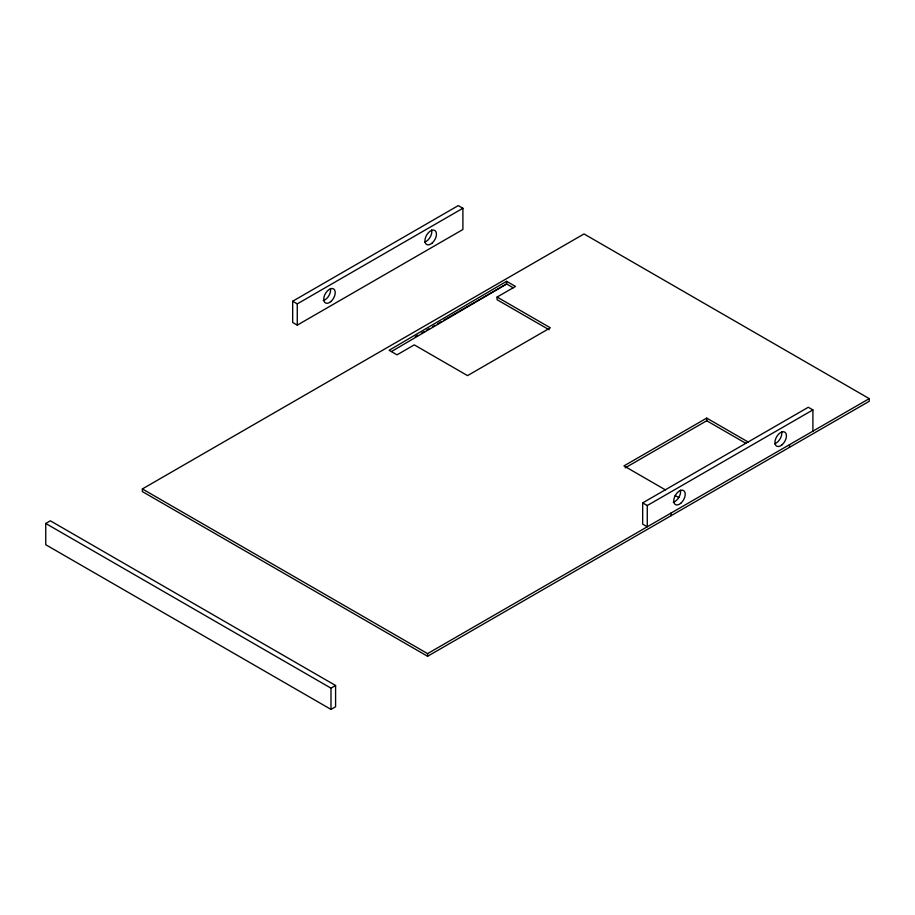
<?xml version="1.0" encoding="UTF-8"?>
<svg xmlns="http://www.w3.org/2000/svg" width="915" height="915" viewBox="0 0 915 915"><rect width="100%" height="100%" fill="white"/><g stroke="black" fill="none" stroke-linecap="round" stroke-linejoin="round"><path stroke-width="1.37" d="M497.085 297.055L515.488 286.441L506.601 281.305L389.115 350.285L397.007 354.837L414.278 344.875L467.531 375.619L550.35 327.81L497.085 297.055L497.085 299.72L549.137 329.766M391.563 351.497L506.601 283.959L506.601 281.305M292.674 301.229L458.289 205.601L462.899 208.265L462.899 229.505L297.272 325.134L292.674 322.469L292.674 301.229L297.272 303.883L462.899 208.265M45.75 523.471L50.348 520.807L335.588 685.495L335.588 706.735L330.99 709.399L45.75 544.722L45.75 523.471L330.99 688.149L335.588 685.495M142.363 488.942L584.01 233.954L869.25 398.631L869.25 401.285L427.591 656.272L142.363 491.595L142.363 488.942L427.591 653.619L869.25 398.631M415.273 336.686L417.743 335.256M421.449 333.129L423.908 331.699M426.379 330.269L428.849 328.851M432.555 326.712L435.025 325.282M437.484 323.864L441.19 321.725M443.661 320.296L506.601 283.959L513.269 287.813M748.218 442.048L706.723 418.098L623.938 465.918L665.422 489.868M625.174 467.862L706.723 420.751L706.723 418.098M812.897 409.92L647.271 505.538L647.271 526.788L642.673 524.135L642.673 502.884L808.288 407.267L812.897 409.92L812.897 431.171M706.723 420.751L745.782 443.295M675.179 495.507L678.838 497.611M642.673 502.884L647.271 505.538M789.531 444.656L789.531 447.309M671.061 513.052L671.061 515.717M427.591 653.619L427.591 656.272M330.99 688.149L330.99 709.399M297.272 303.883L297.272 325.134M431.64 229.894A8.132 4.701 -60 0 1 424.606 242.098M330.464 288.477A8.132 4.701 -60 0 1 323.247 300.566M781.639 431.56A8.132 4.701 -60 0 1 774.605 443.752M680.463 490.131A8.132 4.701 -60 0 1 673.246 502.221M432.177 243.035A8.132 4.701 -60 0 0 434.762 230.431A8.132 4.701 -60 0 0 425.132 238.964A8.132 4.701 -60 0 0 432.177 243.035M330.818 301.595A8.132 4.701 -60 0 0 333.643 288.934A8.132 4.701 -60 0 0 323.967 297.215A8.132 4.701 -60 0 0 330.818 301.595M782.176 444.69A8.132 4.701 -60 0 0 784.761 432.097A8.132 4.701 -60 0 0 775.131 440.63A8.132 4.701 -60 0 0 782.176 444.69M680.817 503.25A8.132 4.701 -60 0 0 683.642 490.589A8.132 4.701 -60 0 0 673.966 498.869A8.132 4.701 -60 0 0 680.817 503.25"/></g></svg>
